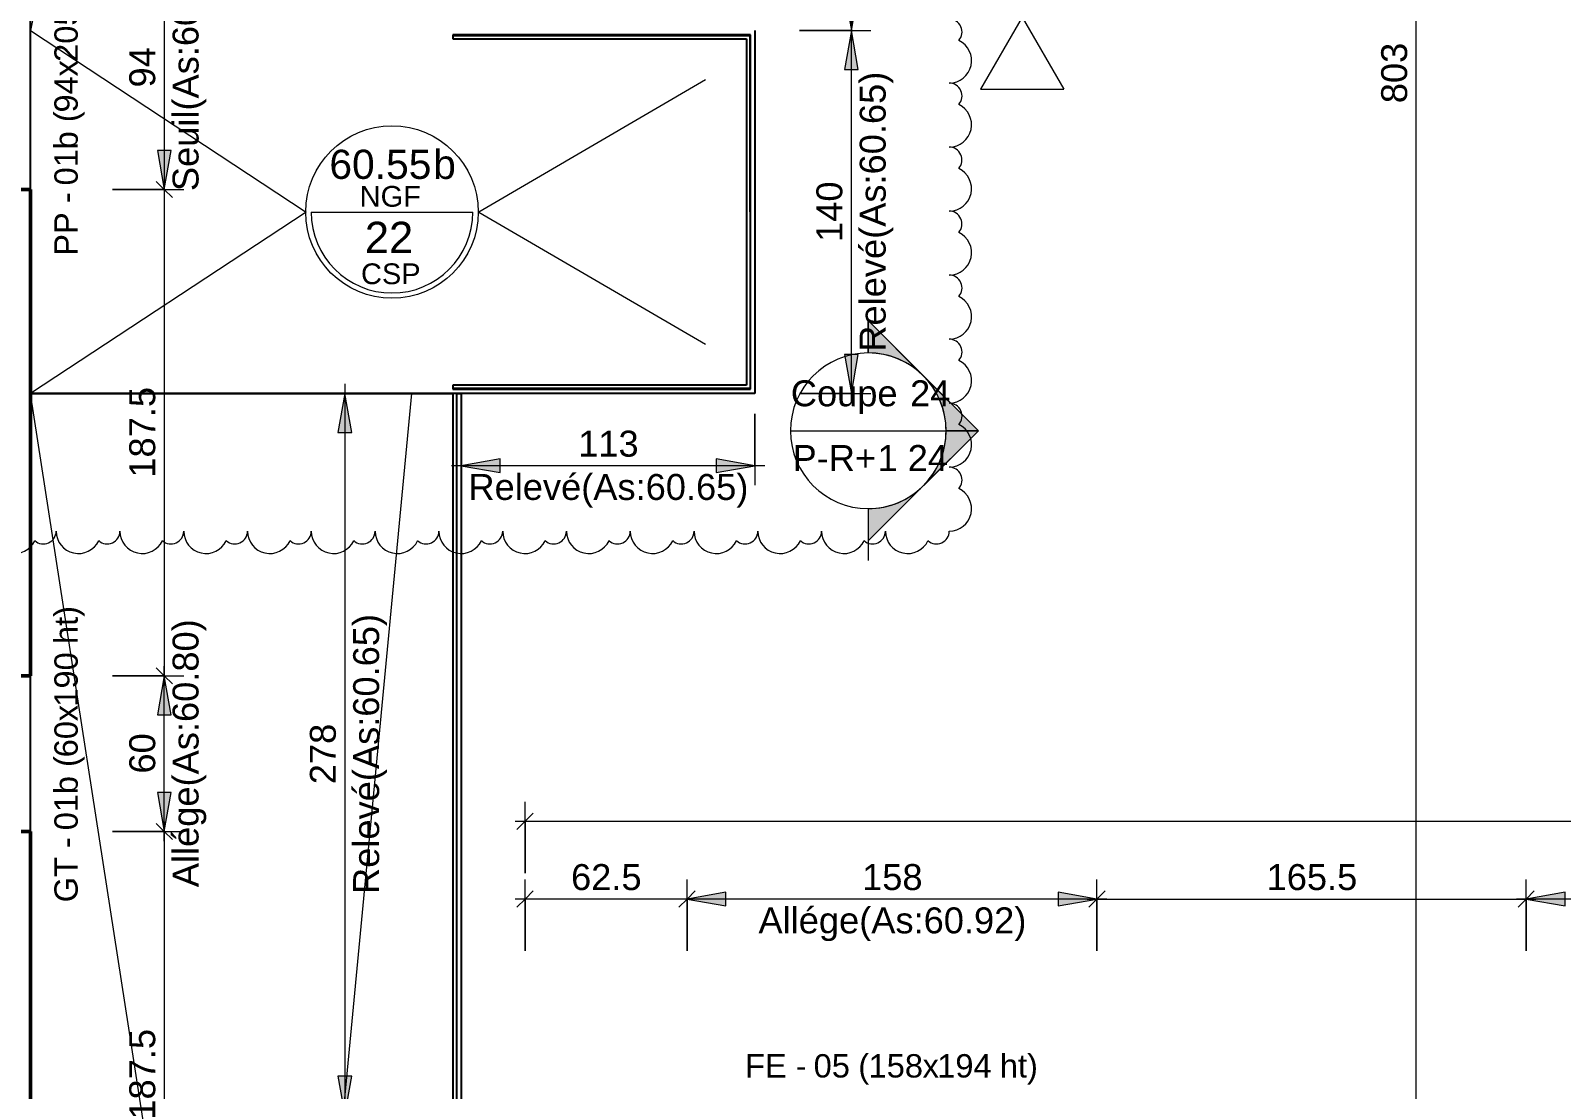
# Model space of a CAD drawing. Header units: metres. Extents: x 399 to 3028, y -427 to 863.
# Drawn here: x 440.82 to 446.72, y -410.32 to -406.24 of the extents above; entities that cross this region are included whole.
import ezdxf

# ---------------------------------------------------------------- set-up
doc = ezdxf.new("R2010")
doc.units = ezdxf.units.M
for name, color, linetype, lineweight in [('A-ANNO-DIMS', 211, 'Continuous', 9), ('A-ANNO-DIMS-50', 211, 'Continuous', 9), ('A-DETL', 90, 'Continuous', 18), ('A-DOOR-IDEN', 31, 'Continuous', 18), ('A-FLOR', 192, 'Continuous', 18), ('A-GLAZ-IDEN', 152, 'Continuous', 18), ('A-WALL', 113, 'Continuous', 18), ('G-ANNO-DIMS', 111, 'Continuous', 9), ('G-ANNO-REVC', 71, 'Continuous', 9), ('G-ANNO-REVC-IDEN', 71, 'Continuous', 9), ('G-ANNO-SYMB', 111, 'Continuous', 9), ('S-FLOR-SYMB', 171, 'Continuous', 9)]:
    doc.layers.add(name, color=color, linetype=linetype, lineweight=lineweight)
doc.styles.add('Arial', font='arial.ttf', dxfattribs={"height": 0.1})
doc.styles.add('Arial_10', font='arial.ttf', dxfattribs={"height": 0.12})
doc.styles.add('Arial_6', font='arial.ttf', dxfattribs={"height": 0.09})
doc.styles.add('Arial_8', font='arial.ttf', dxfattribs={"height": 0.0016})
doc.styles.add('Arial_9', font='arial.ttf', dxfattribs={"height": 0.1125})
doc.dimstyles.new('AES-_COTATION_1_50_2', dxfattribs={"dimscale": 0.3048, "dimtxt": 0.102026, "dimasz": 0.205052, "dimexe": 0.246063, "dimexo": 0.0625, "dimgap": 0.016404, "dimtad": 1, "dimdec": 1, "dimlfac": 100, "dimrnd": 0.5, "dimdsep": 46, "dimtxsty": 'Arial', "dimblk1": 'OBLIQUE', "dimblk2": 'OBLIQUE', "dimsah": 1, "dimcen": 0.09, "dimdle": 0.123031, "dimazin": 0, "dimtfac": 1, "dimtdec": 4, "dimtix": 1, "dimtmove": 0, "dimatfit": 3, "dimfxl": 0.656168, "dimfxlon": 1, "dimtvp": 1, "dimtolj": 1, "dimtzin": 0, "dimarcsym": 2})
doc.dimstyles.new('AES-_COTATION_1_50_3', dxfattribs={"dimscale": 0.3048, "dimtxt": 0.102026, "dimasz": 0.205052, "dimexe": 0.246063, "dimexo": 0.0625, "dimgap": 0.016404, "dimtad": 1, "dimdec": 1, "dimlfac": 100, "dimrnd": 0.5, "dimdsep": 46, "dimtxsty": 'Arial', "dimblk1": 'OBLIQUE', "dimblk2": 'OBLIQUE', "dimsah": 1, "dimcen": 0.09, "dimdle": 0.123031, "dimazin": 0, "dimtfac": 1, "dimtdec": 4, "dimtix": 1, "dimtmove": 0, "dimatfit": 3, "dimfxl": 0.656168, "dimfxlon": 1, "dimtvp": 1, "dimtolj": 1, "dimtzin": 0, "dimarcsym": 2})
doc.dimstyles.new('AES-_COTATION_Allège_1_50', dxfattribs={"dimscale": 0.3048, "dimtxt": 0.102026, "dimasz": 0.492126, "dimexe": 0.246063, "dimexo": 0.0625, "dimgap": 0.016404, "dimtad": 1, "dimdec": 1, "dimlfac": 100, "dimrnd": 0.5, "dimdsep": 46, "dimtxsty": 'Arial', "dimsah": 1, "dimcen": 0.09, "dimdle": 0.123031, "dimazin": 0, "dimtfac": 1, "dimtdec": 4, "dimtix": 1, "dimtmove": 0, "dimatfit": 3, "dimfxl": 0.656168, "dimfxlon": 1, "dimtvp": 1, "dimtolj": 1, "dimtzin": 0, "dimarcsym": 2})

# ---------------------------------------------------------------- blocks, each defined once
blk = doc.blocks.new('DIMBLOCK280-AES_EXE_BET_TZ_R_1_COF_0100-Plan coffrage PH R_1 Diffusion')
at = {"layer": 'A-ANNO-DIMS-50', "transparency": 16777216}
for p, q in [((446.1616, -410.4563), (446.1616, -402.3502)), ((445.9616, -402.3877), (446.2366, -402.3877)), ((446.1616, -402.3877), (445.9616, -402.3877)), ((446.1616, -402.3877), (446.1303, -402.3564)), ((446.1616, -402.3877), (446.1928, -402.4189)), ((445.9616, -410.4188), (446.2366, -410.4188)), ((446.1616, -410.4188), (445.9616, -410.4188)), ((446.1616, -410.4188), (446.1303, -410.3875)), ((446.1616, -410.4188), (446.1928, -410.45))]:
    blk.add_line(p, q, dxfattribs=at)
at = {"layer": 'A-ANNO-DIMS-50', "color": 0, "transparency": 16777216, "insert": (446.0267, -406.5186), "char_height": 0.1, "width": 0.276883, "attachment_point": 1, "rotation": 90, "line_spacing_factor": 0.941778, "style": 'Arial'}
blk.add_mtext('803', dxfattribs=at)
blk = doc.blocks.new('_Oblique')
at = {"color": 0, "linetype": 'ByBlock', "lineweight": -2}
blk.add_line((-0.5, -0.5), (0.5, 0.5), dxfattribs=at)
blk = doc.blocks.new('Coupe - M_Section Head - Filled-24181-AES_EXE_BET_TZ_R_1_COF_0100-Plan coffrage PH R_1 Diffusion')
at = {"layer": 'G-ANNO-SYMB'}
h = blk.add_hatch(color=256, dxfattribs=at)
edge = h.paths.add_edge_path()
edge.add_line((-0.006, 0.00849), (-0.006, 0.006))
edge.add_arc((-0.006, 0), 0.006, 90, 135)
edge.add_line((-0.01024, 0.00424), (-0.006, 0.00849))
h = blk.add_hatch(color=256, dxfattribs=at)
edge = h.paths.add_edge_path()
edge.add_line((-0.006, 0.00849), (-0.00176, 0.00424))
edge.add_arc((-0.006, 0), 0.006, 45, 90)
edge.add_line((-0.006, 0.006), (-0.006, 0.00849))
h = blk.add_hatch(color=256, dxfattribs=at)
edge = h.paths.add_edge_path()
edge.add_line((-0.01449, 0), (-0.01024, 0.00424))
edge.add_arc((-0.006, 0), 0.006, 135, 180)
edge.add_line((-0.012, 0), (-0.01449, 0))
h = blk.add_hatch(color=256, dxfattribs=at)
edge = h.paths.add_edge_path()
edge.add_line((0.00249, 0), (0, 0))
edge.add_arc((-0.006, 0), 0.006, 360, 405)
edge.add_line((-0.00176, 0.00424), (0.00249, 0))
at = {"layer": 'G-ANNO-SYMB', "lineweight": 18}
for p, q in [((-0.006, 0.00849), (-0.01449, 0)), ((-0.006, 0.00849), (-0.01024, 0.00424)), ((-0.006, 0.00849), (0.00249, 0)), ((-0.006, 0.006), (-0.006, 0.00849)), ((-0.006, 0.00849), (-0.006, 0.006)), ((-0.00176, 0.00424), (-0.006, 0.00849)), ((-0.01024, 0.00424), (-0.01449, 0)), ((0.00249, 0), (-0.00176, 0.00424)), ((-0.01449, 0), (-0.012, 0)), ((0, 0), (0.00249, 0)), ((-0.012, 0), (-0.01449, 0)), ((0, 0), (0.00249, 0))]:
    blk.add_line(p, q, dxfattribs=at)
for start, end in [(360, 180), (90, 135), (45, 90), (135, 180), (360, 45), (180, 360)]:
    blk.add_arc((-0.006, 0), 0.006, start, end, dxfattribs=at)
blk = doc.blocks.new('DIMBLOCK441-AES_EXE_BET_TZ_R_1_COF_0100-Plan coffrage PH R_1 Diffusion')
at = {"layer": 'A-ANNO-DIMS-50', "transparency": 16777216}
for points in [[(441.3359, -405.9111), (441.3095, -406.0611), (441.3624, -406.0611)], [(441.3359, -406.8511), (441.3624, -406.7011), (441.3095, -406.7011)]]:
    blk.add_hatch(color=256, dxfattribs=at).paths.add_polyline_path(points)
for p, q in [((441.3359, -405.8736), (441.3359, -406.8886)), ((441.1359, -405.9111), (441.4109, -405.9111)), ((441.3359, -405.9111), (441.1359, -405.9111)), ((441.3359, -405.9111), (441.3095, -406.0611)), ((441.3624, -406.0611), (441.3359, -405.9111)), ((441.3095, -406.0611), (441.3624, -406.0611)), ((441.3624, -406.7011), (441.3095, -406.7011)), ((441.3095, -406.7011), (441.3359, -406.8511)), ((441.3359, -406.8511), (441.3624, -406.7011)), ((441.1359, -406.8511), (441.4109, -406.8511)), ((441.3359, -406.8511), (441.1359, -406.8511))]:
    blk.add_line(p, q, dxfattribs=at)
at = {"layer": 'A-ANNO-DIMS-50', "color": 0, "transparency": 16777216, "char_height": 0.1, "attachment_point": 1, "line_spacing_factor": 0.941778, "style": 'Arial'}
for s, insert, width, rotation in [('Seuil(As:60.65)', (441.3681, -406.8575), 1.143318, 90.00085), ('94', (441.2011, -406.458), 0.184588, 90)]:
    blk.add_mtext(s, dxfattribs=dict(at, insert=insert, width=width, rotation=rotation))
blk = doc.blocks.new('DIMBLOCK442-AES_EXE_BET_TZ_R_1_COF_0100-Plan coffrage PH R_1 Diffusion')
at = {"layer": 'A-ANNO-DIMS-50', "transparency": 16777216}
for p, q in [((441.3359, -406.8511), (441.3047, -406.8198)), ((441.3359, -406.8136), (441.336, -408.7631)), ((441.1359, -406.8511), (441.4109, -406.8511)), ((441.3359, -406.8511), (441.1359, -406.8511)), ((441.3359, -406.8511), (441.3672, -406.8823)), ((441.336, -408.7256), (441.3047, -408.6943)), ((441.136, -408.7256), (441.411, -408.7256)), ((441.336, -408.7256), (441.136, -408.7256)), ((441.336, -408.7256), (441.3672, -408.7568))]:
    blk.add_line(p, q, dxfattribs=at)
at = {"layer": 'A-ANNO-DIMS-50', "color": 0, "transparency": 16777216, "insert": (441.2011, -407.9618), "char_height": 0.1, "width": 0.416266, "attachment_point": 1, "rotation": 90, "line_spacing_factor": 0.941778, "style": 'Arial'}
blk.add_mtext('187.5', dxfattribs=at)
blk = doc.blocks.new('DIMBLOCK443-AES_EXE_BET_TZ_R_1_COF_0100-Plan coffrage PH R_1 Diffusion')
at = {"layer": 'A-ANNO-DIMS-50', "transparency": 16777216}
for points in [[(441.336, -408.7256), (441.3095, -408.8756), (441.3624, -408.8756)], [(441.336, -409.3256), (441.3624, -409.1756), (441.3095, -409.1756)]]:
    blk.add_hatch(color=256, dxfattribs=at).paths.add_polyline_path(points)
for p, q in [((441.336, -409.3631), (441.336, -408.6881)), ((441.136, -408.7256), (441.411, -408.7256)), ((441.336, -408.7256), (441.136, -408.7256)), ((441.336, -408.7256), (441.3095, -408.8756)), ((441.3624, -408.8756), (441.336, -408.7256)), ((441.3095, -408.8756), (441.3624, -408.8756)), ((441.3624, -409.1756), (441.3095, -409.1756)), ((441.3095, -409.1756), (441.336, -409.3256)), ((441.336, -409.3256), (441.3624, -409.1756)), ((441.136, -409.3256), (441.411, -409.3256)), ((441.336, -409.3256), (441.136, -409.3256))]:
    blk.add_line(p, q, dxfattribs=at)
at = {"layer": 'A-ANNO-DIMS-50', "color": 0, "transparency": 16777216, "char_height": 0.1, "attachment_point": 1, "line_spacing_factor": 0.941778, "style": 'Arial'}
for s, insert, width, rotation in [('Allége(As:60.80)', (441.3681, -409.5404), 1.235613, 90.00085), ('60', (441.2012, -409.1025), 0.184588, 90)]:
    blk.add_mtext(s, dxfattribs=dict(at, insert=insert, width=width, rotation=rotation))
blk = doc.blocks.new('DIMBLOCK444-AES_EXE_BET_TZ_R_1_COF_0100-Plan coffrage PH R_1 Diffusion')
at = {"layer": 'A-ANNO-DIMS-50', "transparency": 16777216}
for p, q in [((441.336, -409.3256), (441.3047, -409.2943)), ((441.336, -409.2881), (441.336, -411.2375)), ((441.136, -409.3256), (441.411, -409.3256)), ((441.336, -409.3256), (441.136, -409.3256)), ((441.336, -409.3256), (441.3672, -409.3568)), ((441.136, -411.2), (441.411, -411.2)), ((441.336, -411.2), (441.136, -411.2)), ((441.336, -411.2), (441.3048, -411.1688)), ((441.336, -411.2), (441.3673, -411.2313))]:
    blk.add_line(p, q, dxfattribs=at)
at = {"layer": 'A-ANNO-DIMS-50', "color": 0, "transparency": 16777216, "insert": (441.2012, -410.4363), "char_height": 0.1, "width": 0.416266, "attachment_point": 1, "rotation": 90, "line_spacing_factor": 0.941778, "style": 'Arial'}
blk.add_mtext('187.5', dxfattribs=at)
blk = doc.blocks.new('DIMBLOCK479-AES_EXE_BET_TZ_R_1_COF_0100-Plan coffrage PH R_1 Diffusion')
at = {"layer": 'A-ANNO-DIMS-50', "transparency": 16777216}
for p, q in [((442.7267, -409.7862), (442.7267, -409.5112)), ((443.3512, -409.7862), (443.3512, -409.5112)), ((443.3887, -409.5862), (442.6892, -409.5862)), ((442.7267, -409.5862), (442.6955, -409.6174)), ((442.7267, -409.5862), (442.758, -409.5549)), ((442.7267, -409.5862), (442.7267, -409.7862)), ((443.3512, -409.5862), (443.32, -409.6174)), ((443.3512, -409.5862), (443.3825, -409.5549)), ((443.3512, -409.5862), (443.3512, -409.7862))]:
    blk.add_line(p, q, dxfattribs=at)
at = {"layer": 'A-ANNO-DIMS-50', "color": 0, "transparency": 16777216, "insert": (442.904, -409.4514), "char_height": 0.1, "width": 0.323972, "attachment_point": 1, "line_spacing_factor": 0.941778, "style": 'Arial'}
blk.add_mtext('62.5', dxfattribs=at)
blk = doc.blocks.new('DIMBLOCK480-AES_EXE_BET_TZ_R_1_COF_0100-Plan coffrage PH R_1 Diffusion')
at = {"layer": 'A-ANNO-DIMS-50', "transparency": 16777216}
for points in [[(443.3512, -409.5862), (443.5012, -409.6126), (443.5012, -409.5597)], [(444.9312, -409.5862), (444.7812, -409.5597), (444.7812, -409.6126)]]:
    blk.add_hatch(color=256, dxfattribs=at).paths.add_polyline_path(points)
for p, q in [((443.3512, -409.7862), (443.3512, -409.5112)), ((444.9312, -409.7862), (444.9312, -409.5112)), ((444.9687, -409.5862), (443.3137, -409.5862)), ((443.5012, -409.5597), (443.3512, -409.5862)), ((443.3512, -409.5862), (443.5012, -409.6126)), ((443.3512, -409.5862), (443.3512, -409.7862)), ((443.5012, -409.6126), (443.5012, -409.5597)), ((444.9312, -409.5862), (444.7812, -409.5597)), ((444.7812, -409.5597), (444.7812, -409.6126)), ((444.7812, -409.6126), (444.9312, -409.5862)), ((444.9312, -409.5862), (444.9312, -409.7862))]:
    blk.add_line(p, q, dxfattribs=at)
at = {"layer": 'A-ANNO-DIMS-50', "color": 0, "transparency": 16777216, "char_height": 0.1, "attachment_point": 1, "line_spacing_factor": 0.941778, "style": 'Arial'}
for s, insert, width in [('158', (444.0258, -409.4514), 0.276883), ('Allége(As:60.92)', (443.6264, -409.6183), 1.235613)]:
    blk.add_mtext(s, dxfattribs=dict(at, insert=insert, width=width))
blk = doc.blocks.new('DIMBLOCK481-AES_EXE_BET_TZ_R_1_COF_0100-Plan coffrage PH R_1 Diffusion')
at = {"layer": 'A-ANNO-DIMS-50', "transparency": 16777216}
for p, q in [((444.9312, -409.7862), (444.9312, -409.5112)), ((446.5857, -409.7862), (446.5857, -409.5112)), ((444.8937, -409.5862), (446.6232, -409.5862)), ((444.9312, -409.5862), (444.9, -409.6174)), ((444.9312, -409.5862), (444.9625, -409.5549)), ((444.9312, -409.5862), (444.9312, -409.7862)), ((446.5857, -409.5862), (446.5545, -409.6174)), ((446.5857, -409.5862), (446.617, -409.5549)), ((446.5857, -409.5862), (446.5857, -409.7862))]:
    blk.add_line(p, q, dxfattribs=at)
at = {"layer": 'A-ANNO-DIMS-50', "color": 0, "transparency": 16777216, "insert": (445.585, -409.4514), "char_height": 0.1, "width": 0.416266, "attachment_point": 1, "line_spacing_factor": 0.941778, "style": 'Arial'}
blk.add_mtext('165.5', dxfattribs=at)
blk = doc.blocks.new('DIMBLOCK482-AES_EXE_BET_TZ_R_1_COF_0100-Plan coffrage PH R_1 Diffusion')
at = {"layer": 'A-ANNO-DIMS-50', "transparency": 16777216}
for points in [[(446.5857, -409.5862), (446.7357, -409.6126), (446.7357, -409.5597)], [(448.1657, -409.5862), (448.0157, -409.5597), (448.0157, -409.6126)]]:
    blk.add_hatch(color=256, dxfattribs=at).paths.add_polyline_path(points)
for p, q in [((446.5857, -409.7862), (446.5857, -409.5112)), ((448.1657, -409.7862), (448.1657, -409.5112)), ((448.2032, -409.5862), (446.5482, -409.5862)), ((446.7357, -409.5597), (446.5857, -409.5862)), ((446.5857, -409.5862), (446.7357, -409.6126)), ((446.5857, -409.5862), (446.5857, -409.7862)), ((446.7357, -409.6126), (446.7357, -409.5597)), ((448.1657, -409.5862), (448.0157, -409.5597)), ((448.0157, -409.5597), (448.0157, -409.6126)), ((448.0157, -409.6126), (448.1657, -409.5862)), ((448.1657, -409.5862), (448.1657, -409.7862))]:
    blk.add_line(p, q, dxfattribs=at)
at = {"layer": 'A-ANNO-DIMS-50', "color": 0, "transparency": 16777216, "char_height": 0.1, "attachment_point": 1, "line_spacing_factor": 0.941778, "style": 'Arial'}
for s, insert, width in [('158', (447.2604, -409.4514), 0.276883), ('Allége(As:60.92)', (446.8609, -409.6183), 1.235613)]:
    blk.add_mtext(s, dxfattribs=dict(at, insert=insert, width=width))
blk = doc.blocks.new('DIMBLOCK507-AES_EXE_BET_TZ_R_1_COF_0100-Plan coffrage PH R_1 Diffusion')
at = {"layer": 'A-ANNO-DIMS-50', "transparency": 16777216}
for points in [[(442.032, -407.6375), (442.0056, -407.7875), (442.0585, -407.7875)], [(442.032, -410.4188), (442.0585, -410.2688), (442.0056, -410.2688)]]:
    blk.add_hatch(color=256, dxfattribs=at).paths.add_polyline_path(points)
for p, q in [((442.032, -407.6), (442.032, -410.4563)), ((442.232, -407.6375), (441.957, -407.6375)), ((442.032, -407.6375), (442.0056, -407.7875)), ((442.0585, -407.7875), (442.032, -407.6375)), ((442.032, -407.6375), (442.232, -407.6375)), ((442.0056, -407.7875), (442.0585, -407.7875)), ((442.0585, -410.2688), (442.0056, -410.2688)), ((442.0056, -410.2688), (442.032, -410.4188)), ((442.032, -410.4188), (442.0585, -410.2688)), ((442.232, -410.4188), (441.957, -410.4188)), ((442.032, -410.4188), (442.232, -410.4188))]:
    blk.add_line(p, q, dxfattribs=at)
at = {"layer": 'A-ANNO-DIMS-50', "color": 0, "transparency": 16777216, "char_height": 0.1, "attachment_point": 1, "rotation": 90, "line_spacing_factor": 0.941778, "style": 'Arial'}
for s, insert, width in [('Relevé(As:60.65)', (442.0641, -409.5665), 1.292119), ('278', (441.8972, -409.1435), 0.276883)]:
    blk.add_mtext(s, dxfattribs=dict(at, insert=insert, width=width))
blk = doc.blocks.new('DIMBLOCK508-AES_EXE_BET_TZ_R_1_COF_0100-Plan coffrage PH R_1 Diffusion')
at = {"layer": 'A-ANNO-DIMS-50', "transparency": 16777216}
for points in [[(443.9844, -406.2383), (443.958, -406.3883), (444.0109, -406.3883)], [(443.9844, -407.6375), (444.0109, -407.4875), (443.958, -407.4875)]]:
    blk.add_hatch(color=256, dxfattribs=at).paths.add_polyline_path(points)
for p, q in [((443.7844, -406.2383), (444.0594, -406.2383)), ((443.9844, -406.2383), (443.7844, -406.2383)), ((443.9844, -406.2383), (443.958, -406.3883)), ((443.9844, -407.675), (443.9844, -406.2008)), ((444.0109, -406.3883), (443.9844, -406.2383)), ((443.958, -406.3883), (444.0109, -406.3883)), ((444.0109, -407.4875), (443.958, -407.4875)), ((443.958, -407.4875), (443.9844, -407.6375)), ((443.9844, -407.6375), (444.0109, -407.4875)), ((443.7844, -407.6375), (444.0594, -407.6375)), ((443.9844, -407.6375), (443.7844, -407.6375))]:
    blk.add_line(p, q, dxfattribs=at)
at = {"layer": 'A-ANNO-DIMS-50', "color": 0, "transparency": 16777216, "char_height": 0.1, "attachment_point": 1, "rotation": 90, "line_spacing_factor": 0.941778, "style": 'Arial'}
for s, insert, width in [('Relevé(As:60.65)', (444.0166, -407.4763), 1.292119), ('140', (443.8496, -407.0533), 0.276883)]:
    blk.add_mtext(s, dxfattribs=dict(at, insert=insert, width=width))
blk = doc.blocks.new('DIMBLOCK509-AES_EXE_BET_TZ_R_1_COF_0100-Plan coffrage PH R_1 Diffusion')
at = {"layer": 'A-ANNO-DIMS-50', "transparency": 16777216}
for points in [[(443.9837, -401.7593), (443.9573, -401.9093), (444.0102, -401.9093)], [(443.9845, -406.2382), (444.0109, -406.0882), (443.958, -406.0882)]]:
    blk.add_hatch(color=256, dxfattribs=at).paths.add_polyline_path(points)
for p, q in [((443.7837, -401.7593), (444.0587, -401.7593)), ((443.9837, -401.7593), (443.7837, -401.7593)), ((443.9837, -401.7593), (443.9573, -401.9093)), ((443.9837, -401.7218), (443.9845, -406.2757)), ((444.0102, -401.9093), (443.9837, -401.7593)), ((443.9573, -401.9093), (444.0102, -401.9093)), ((444.0109, -406.0882), (443.958, -406.0882)), ((443.958, -406.0882), (443.9845, -406.2382)), ((443.9845, -406.2382), (444.0109, -406.0882)), ((443.7845, -406.2383), (444.0595, -406.2382)), ((443.9845, -406.2382), (443.7845, -406.2383))]:
    blk.add_line(p, q, dxfattribs=at)
at = {"layer": 'A-ANNO-DIMS-50', "color": 0, "transparency": 16777216, "char_height": 0.1, "attachment_point": 1, "line_spacing_factor": 0.941778, "style": 'Arial'}
for s, insert, width, rotation in [('Relevé(As:60.65)', (444.0163, -404.5371), 1.292119, 90.01065), ('448', (443.8493, -404.1141), 0.276883, 90)]:
    blk.add_mtext(s, dxfattribs=dict(at, insert=insert, width=width, rotation=rotation))
blk = doc.blocks.new('DIMBLOCK852-AES_EXE_BET_TZ_R_1_COF_0100-Plan coffrage PH R_1 Diffusion')
at = {"layer": 'A-ANNO-DIMS-50', "transparency": 16777216}
for p, q in [((442.7267, -409.4863), (442.7267, -409.2113)), ((458.8991, -409.4863), (458.8991, -409.2113)), ((442.6892, -409.2863), (458.9366, -409.2863)), ((442.7267, -409.2863), (442.6955, -409.3176)), ((442.7267, -409.2863), (442.758, -409.2551)), ((442.7267, -409.2863), (442.7267, -409.4863)), ((458.8991, -409.2863), (458.8679, -409.3176)), ((458.8991, -409.2863), (458.9304, -409.2551)), ((458.8991, -409.2863), (458.8991, -409.4863))]:
    blk.add_line(p, q, dxfattribs=at)
at = {"layer": 'A-ANNO-DIMS-50', "color": 0, "transparency": 16777216, "insert": (450.6591, -409.1515), "char_height": 0.1, "width": 0.369177, "attachment_point": 1, "line_spacing_factor": 0.941778, "style": 'Arial'}
blk.add_mtext('1617', dxfattribs=at)
blk = doc.blocks.new('Family - ___-1842584-AES_EXE_BET_TZ_R_1_COF_0100-Plan coffrage PH R_1 Diffusion')
at = {"layer": 'G-ANNO-REVC'}
for centre, radius, start, end in [((483.6564, -358.5635), 0.0493, 324.07207, 95.88238), ((483.6678, -358.674), 0.0863, 275.88238, 70.67362), ((483.6817, -358.8089), 0.0493, 324.07207, 95.88238), ((483.693, -358.9194), 0.0863, 275.88238, 70.67362), ((483.7069, -359.0543), 0.0493, 324.07207, 95.88238), ((483.7183, -359.1648), 0.0863, 275.88238, 70.67362), ((483.7322, -359.2997), 0.0493, 324.07207, 95.88238), ((483.7436, -359.4102), 0.0863, 275.88238, 70.67362), ((483.7575, -359.5451), 0.0493, 324.07207, 95.88238), ((483.7689, -359.6556), 0.0863, 275.88238, 70.67362), ((483.7828, -359.7906), 0.0493, 324.07207, 95.88238), ((483.7942, -359.901), 0.0863, 275.88238, 70.67362), ((483.8081, -360.036), 0.0493, 324.07207, 95.88238), ((483.8195, -360.1464), 0.0863, 275.88238, 70.67362), ((483.8334, -360.2814), 0.0493, 324.07207, 95.88238), ((483.8447, -360.3918), 0.0863, 275.88238, 70.67362), ((483.5601, -360.5079), 0.0492, 234.07207, 5.88238), ((483.6946, -360.4941), 0.0861, 185.88238, 340.67362), ((483.8047, -360.4827), 0.0492, 234.07207, 5.88238), ((483.0709, -360.5583), 0.0492, 234.07207, 5.88238), ((483.2054, -360.5445), 0.0861, 185.88238, 340.67362), ((483.3155, -360.5331), 0.0492, 234.07207, 5.88238), ((483.45, -360.5193), 0.0861, 185.88238, 340.67362), ((482.3371, -360.6339), 0.0492, 234.07207, 5.88238), ((482.4717, -360.6201), 0.0861, 185.88238, 340.67362), ((482.5817, -360.6087), 0.0492, 234.07207, 5.88238), ((482.7163, -360.5949), 0.0861, 185.88238, 340.67362), ((482.8263, -360.5835), 0.0492, 234.07207, 5.88238), ((482.9608, -360.5697), 0.0861, 185.88238, 340.67362), ((481.848, -360.6843), 0.0492, 234.07207, 5.88238), ((481.9825, -360.6705), 0.0861, 185.88238, 340.67362), ((482.0926, -360.6591), 0.0492, 234.07207, 5.88238), ((482.2271, -360.6453), 0.0861, 185.88238, 340.67362), ((481.3588, -360.7347), 0.0492, 234.07207, 5.88238), ((481.4933, -360.7209), 0.0861, 185.88238, 340.67362), ((481.6034, -360.7095), 0.0492, 234.07207, 5.88238), ((481.7379, -360.6957), 0.0861, 185.88238, 340.67362), ((480.625, -360.8103), 0.0492, 234.07207, 5.88238), ((480.7596, -360.7965), 0.0861, 185.88238, 340.67362), ((480.8696, -360.7851), 0.0492, 234.07207, 5.88238), ((481.0041, -360.7713), 0.0861, 185.88238, 340.67362), ((481.1142, -360.7599), 0.0492, 234.07207, 5.88238), ((481.2487, -360.7461), 0.0861, 185.88238, 340.67362), ((480.2704, -360.8469), 0.0861, 185.88238, 340.67362), ((480.3804, -360.8355), 0.0492, 234.07207, 5.88238), ((480.515, -360.8217), 0.0861, 185.88238, 340.67362)]:
    blk.add_arc(centre, radius, start, end, dxfattribs=at)
blk = doc.blocks.new('M_Revision Tag - M_Revision Tag-127156-AES_EXE_BET_TZ_R_1_COF_0100-Plan coffrage PH R_1 Diffusion')
at = {"layer": 'G-ANNO-REVC-IDEN'}
for p, q in [((0, 0.00351), (-0.00321, -0.00204)), ((0, 0.00351), (0.00321, -0.00204)), ((-0.00321, -0.00204), (0.00321, -0.00204))]:
    blk.add_line(p, q, dxfattribs=at)
blk = doc.blocks.new('AES-Etiquette Dalle CSP brut vide - Dalle bidirectionnelle-1893420-AES_EXE_BET_TZ_R_1_COF_0100-Plan coffrage PH R_1 Diffusion')
at = {"layer": 'S-FLOR-SYMB'}
blk.add_line((-0.00624, 0), (0.00624, 0), dxfattribs=at)
blk.add_circle((0, 0), 0.00665, dxfattribs=at)
blk.add_arc((0, 0), 0.00624, 180, 360, dxfattribs=at)
at = {"layer": 'S-FLOR-SYMB', "char_height": 0.0016, "attachment_point": 1, "style": 'Arial_8'}
for s, insert, width in [('NGF', (-0.00249, 0.00201), 0.0058523), ('CSP', (-0.00239, -0.00396), 0.005692)]:
    blk.add_mtext(s, dxfattribs=dict(at, insert=insert, width=width))
blk = doc.blocks.new('DIMBLOCK889-AES_EXE_BET_TZ_R_1_COF_0100-Plan coffrage PH R_1 Diffusion')
at = {"layer": 'A-ANNO-DIMS-50', "transparency": 16777216}
for points in [[(442.4809, -407.9157), (442.6309, -407.9421), (442.6309, -407.8892)], [(443.6128, -407.9157), (443.4628, -407.8892), (443.4628, -407.9421)]]:
    blk.add_hatch(color=256, dxfattribs=at).paths.add_polyline_path(points)
for p, q in [((443.6128, -407.7157), (443.6128, -407.9907)), ((443.6128, -407.9157), (443.6128, -407.7157)), ((442.4809, -408.1157), (442.4809, -407.8407)), ((442.6309, -407.8892), (442.4809, -407.9157)), ((442.6309, -407.9421), (442.6309, -407.8892)), ((443.6128, -407.9157), (443.4628, -407.8892)), ((443.4628, -407.8892), (443.4628, -407.9421)), ((443.6503, -407.9157), (442.4434, -407.9157)), ((442.4809, -407.9157), (442.6309, -407.9421)), ((442.4809, -407.9157), (442.4809, -408.1157)), ((443.4628, -407.9421), (443.6128, -407.9157))]:
    blk.add_line(p, q, dxfattribs=at)
at = {"layer": 'A-ANNO-DIMS-50', "color": 0, "transparency": 16777216, "char_height": 0.1, "attachment_point": 1, "rotation": 0.00085, "line_spacing_factor": 0.941778, "style": 'Arial'}
for s, insert, width in [('113', (442.9315, -407.7809), 0.276883), ('Relevé(As:60.65)', (442.5084, -407.9478), 1.292119)]:
    blk.add_mtext(s, dxfattribs=dict(at, insert=insert, width=width))

msp = doc.modelspace()

# ---------------------------------------------------------------- linework, layer by layer
at = {"layer": 'A-DETL', "color": 51}
for p, q in [((441.8838, -400.8926), (440.8208, -406.2388)), ((440.8208, -406.2388), (441.8832, -406.9382)), ((443.4227, -406.4283), (442.549, -406.9382)), ((441.8832, -406.9382), (440.8209, -407.6375)), ((442.549, -406.9382), (443.4228, -407.4475)), ((441.7318, -413.5162), (440.8209, -407.6375)), ((441.7318, -413.5162), (442.2909, -407.6375))]:
    msp.add_line(p, q, dxfattribs=at)
at = {"layer": 'A-FLOR', "color": 31, "lineweight": 25}
for p, q in [((440.8209, -407.6375), (440.8208, -406.2388)), ((443.6127, -406.2383), (443.6128, -407.6375)), ((443.5957, -406.2553), (442.4488, -406.2555)), ((442.4488, -406.2555), (442.4488, -406.2705)), ((442.4488, -406.2555), (442.4488, -406.2575)), ((442.4488, -406.2575), (443.5937, -406.2573)), ((442.4488, -406.2705), (443.5807, -406.2703)), ((443.5807, -406.2703), (443.5808, -407.6055)), ((443.5957, -406.2553), (443.5937, -406.2573)), ((443.5937, -406.2573), (443.5938, -407.6185)), ((443.5958, -407.6205), (443.5957, -406.2553)), ((440.821, -417.2762), (440.8209, -407.6375)), ((440.8209, -407.6375), (442.4489, -407.6375)), ((443.6128, -407.6375), (440.8209, -407.6375)), ((443.5808, -407.6055), (442.4489, -407.6055)), ((442.4489, -407.6055), (442.4489, -407.6205)), ((442.4489, -407.6185), (442.4489, -407.6205)), ((443.5938, -407.6185), (442.4489, -407.6185)), ((442.4489, -407.6205), (443.5958, -407.6205)), ((442.4489, -407.6375), (442.4489, -410.4508)), ((442.4619, -407.6375), (442.4489, -407.6375)), ((442.4639, -407.6375), (442.4619, -407.6375)), ((442.4619, -407.6375), (442.4619, -410.4378)), ((442.4639, -410.4358), (442.4639, -407.6375)), ((442.4639, -407.6375), (442.4809, -407.6375)), ((442.4809, -407.6375), (442.4809, -410.4188)), ((443.5958, -407.6205), (443.5938, -407.6185))]:
    msp.add_line(p, q, dxfattribs=at)
at = {"layer": 'A-WALL', "color": 3, "lineweight": 25}
for p, q in [((440.8209, -406.8511), (440.8208, -405.9111)), ((440.8209, -409.3256), (440.8209, -408.7256))]:
    msp.add_line(p, q, dxfattribs=at)
at = {"layer": 'A-WALL', "color": 2, "lineweight": 50}
for p, q in [((440.6409, -406.8511), (440.8209, -406.8511)), ((440.8209, -406.8511), (440.8209, -408.7256)), ((440.8209, -408.7256), (440.6409, -408.7256)), ((440.6409, -409.3256), (440.8209, -409.3256)), ((440.8209, -409.3256), (440.8209, -411.2001))]:
    msp.add_line(p, q, dxfattribs=at)
at = {"layer": 'G-ANNO-DIMS'}
for p, q in [((440.8208, -406.2821), (440.8208, -406.2646)), ((440.8208, -406.2821), (440.8208, -406.2821)), ((440.8209, -408.8433), (440.8209, -408.8433)), ((440.8209, -408.8433), (440.8209, -408.8433))]:
    msp.add_line(p, q, dxfattribs=at)
at = {"layer": 'G-ANNO-SYMB', "lineweight": 18}
msp.add_line((443.7496, -407.7812), (444.3496, -407.7812), dxfattribs=at)
at = {"layer": 'G-ANNO-SYMB'}
msp.add_line((444.0496, -408.0812), (444.0496, -408.2817), dxfattribs=at)

# ---------------------------------------------------------------- block references
at = {"layer": 'G-ANNO-REVC', "rotation": 354.117617010805}
msp.add_blockref('Family - ___-1842584-AES_EXE_BET_TZ_R_1_COF_0100-Plan coffrage PH R_1 Diffusion', (0, 0), dxfattribs=at)
at = {"layer": 'G-ANNO-REVC-IDEN', "xscale": 49.99999999999996, "yscale": 49.99999999999996, "zscale": 49.99999999999996}
msp.add_blockref('M_Revision Tag - M_Revision Tag-127156-AES_EXE_BET_TZ_R_1_COF_0100-Plan coffrage PH R_1 Diffusion', (444.6426, -406.3627), dxfattribs=at)
at = {"layer": 'G-ANNO-SYMB', "lineweight": 18, "xscale": 49.99999999999997, "yscale": 49.99999999999997, "zscale": 49.99999999999997, "rotation": 269.9999999999991}
msp.add_blockref('Coupe - M_Section Head - Filled-24181-AES_EXE_BET_TZ_R_1_COF_0100-Plan coffrage PH R_1 Diffusion', (444.0496, -408.0812), dxfattribs=at)
at = {"layer": 'S-FLOR-SYMB', "xscale": 49.99999999999996, "yscale": 49.99999999999996, "zscale": 49.99999999999996}
msp.add_blockref('AES-Etiquette Dalle CSP brut vide - Dalle bidirectionnelle-1893420-AES_EXE_BET_TZ_R_1_COF_0100-Plan coffrage PH R_1 Diffusion', (442.2138, -406.9381), dxfattribs=at)

# ---------------------------------------------------------------- texts
at = {"layer": 'A-DOOR-IDEN', "lineweight": 9, "char_height": 0.09, "attachment_point": 1, "rotation": 90, "style": 'Arial_6'}
for s, insert, width in [('205 ', (440.9124, -406.3593), 0.292616), ('\\fArial|b0|i0|c178|p34|;x', (440.9124, -406.4155), 0.068143), ('94', (440.9124, -406.5544), 0.168354), ('b (', (440.9124, -406.6966), 0.172363), ('01', (440.9124, -406.8355), 0.168354), ('PP - ', (440.9124, -407.1067), 0.328692)]:
    msp.add_mtext(s, dxfattribs=dict(at, insert=insert, width=width))
at = {"layer": 'A-GLAZ-IDEN', "lineweight": 9, "char_height": 0.09, "attachment_point": 1, "rotation": 90, "style": 'Arial_6'}
for s, insert, width in [('ht)', (440.9124, -408.6033), 0.172363), ('190 ', (440.9124, -408.8447), 0.292616), ('\\fArial|b0|i0|c178|p34|;x', (440.9124, -408.9009), 0.068143), ('60', (440.9124, -409.0398), 0.168354), ('b (', (440.9124, -409.182), 0.172363), ('01', (440.9124, -409.321), 0.168354), ('GT - ', (440.9124, -409.5988), 0.336709)]:
    msp.add_mtext(s, dxfattribs=dict(at, insert=insert, width=width))
at = {"layer": 'A-GLAZ-IDEN', "lineweight": 9, "char_height": 0.09, "attachment_point": 1, "style": 'Arial_6'}
for s, insert, width in [('FE - ', (443.5745, -410.184), 0.320675), ('05 ', (443.8391, -410.184), 0.208439), ('\\fArial|b0|i0|c178|p34|;(', (444.0111, -410.184), 0.048101), ('158', (444.0508, -410.184), 0.252532), ('194 ', (444.3154, -410.184), 0.292616), ('ht)', (444.5568, -410.184), 0.172363), ('\\fArial|b0|i0|c178|p34|;x', (444.2591, -410.184), 0.068143)]:
    msp.add_mtext(s, dxfattribs=dict(at, insert=insert, width=width))
at = {"layer": 'G-ANNO-SYMB', "char_height": 0.1, "attachment_point": 1, "style": 'Arial'}
for s, insert, width in [('Coupe ', (443.751, -407.5868), 0.557173), ('24', (444.2107, -407.5868), 0.192405), ('P-R+', (443.7577, -407.8362), 0.396835), ('1 24', (444.0851, -407.8362), 0.336709)]:
    msp.add_mtext(s, dxfattribs=dict(at, insert=insert, width=width))
at = {"layer": 'S-FLOR-SYMB', "attachment_point": 1}
for s, insert, char_height, width, style in [('60.55', (441.9724, -406.6979), 0.1125, 0.485021, 'Arial_9'), ('\\fArial|b0|i0|c178|p34|;b', (442.3726, -406.6979), 0.1125, 0.108228, 'Arial_9'), ('22', (442.1091, -406.9756), 0.12, 0.224472, 'Arial_10')]:
    msp.add_mtext(s, dxfattribs=dict(at, insert=insert, char_height=char_height, width=width, style=style))

# ---------------------------------------------------------------- dimensions: what is measured, and where the dimension line sits
at = {"layer": 'A-ANNO-DIMS'}
for base, p1, p2, angle, text, override, picture, middle in [((443.9845, -406.2382), (443.7837, -401.7593), (443.7845, -406.2383), 270.01065, '<>\\XRelevé(As:60.65)', {"dimpost": '<>', "dimfxl": 4.478943}, 'DIMBLOCK509-AES_EXE_BET_TZ_R_1_COF_0100-Plan coffrage PH R_1 Diffusion', (443.9841, -403.9988)), ((441.3359, -406.8511), (441.1359, -405.9111), (441.1359, -406.8511), 270.00085, '<>\\XSeuil(As:60.65)', {"dimpost": '<>', "dimfxl": 0.94}, 'DIMBLOCK441-AES_EXE_BET_TZ_R_1_COF_0100-Plan coffrage PH R_1 Diffusion', (441.3359, -406.3811)), ((443.9844, -406.2383), (443.7844, -407.6375), (443.7844, -406.2383), 90, '<>\\XRelevé(As:60.65)', {"dimpost": '<>', "dimfxl": 1.399198}, 'DIMBLOCK508-AES_EXE_BET_TZ_R_1_COF_0100-Plan coffrage PH R_1 Diffusion', (443.9844, -406.9379)), ((442.032, -410.4188), (442.232, -407.6375), (442.232, -410.4188), 90, '<>\\XRelevé(As:60.65)', {"dimpost": '<>', "dimfxl": 2.781302}, 'DIMBLOCK507-AES_EXE_BET_TZ_R_1_COF_0100-Plan coffrage PH R_1 Diffusion', (442.032, -409.0281)), ((442.4809, -407.9157), (443.6128, -407.7157), (442.4809, -408.1157), 0.00085, '<>\\XRelevé(As:60.65)', {"dimpost": '<>', "dimfxl": 1.200512}, 'DIMBLOCK889-AES_EXE_BET_TZ_R_1_COF_0100-Plan coffrage PH R_1 Diffusion', (443.0468, -407.9157)), ((441.336, -408.7256), (441.136, -409.3256), (441.136, -408.7256), 270.00085, '<>\\XAllége(As:60.80)', {"dimpost": '<>', "dimfxl": 0.6}, 'DIMBLOCK443-AES_EXE_BET_TZ_R_1_COF_0100-Plan coffrage PH R_1 Diffusion', (441.336, -409.0256))]:
    dim = msp.add_linear_dim(base=base, p1=p1, p2=p2, angle=angle, text=text, dimstyle='AES-_COTATION_Allège_1_50', override=override, dxfattribs=at)
    dim.commit()
    dim.dimension.update_dxf_attribs({"geometry": picture, "text_midpoint": middle})
for base, p1, p2, angle, override, picture, middle in [((446.1616, -402.3877), (445.9616, -410.4188), (445.9616, -402.3877), 90, {"dimpost": '<>', "dimfxl": 8.031116}, 'DIMBLOCK280-AES_EXE_BET_TZ_R_1_COF_0100-Plan coffrage PH R_1 Diffusion', (446.1055, -406.4032)), ((441.33598, -408.72557), (441.13595, -406.8511), (441.13598, -408.72557), 270.00085, {"dimpost": '<>', "dimfxl": 1.874476}, 'DIMBLOCK442-AES_EXE_BET_TZ_R_1_COF_0100-Plan coffrage PH R_1 Diffusion', (441.39202, -407.78833)), ((441.336, -411.2), (441.136, -409.3256), (441.136, -411.2), 270.00085, {"dimpost": '<>', "dimfxl": 1.874476}, 'DIMBLOCK444-AES_EXE_BET_TZ_R_1_COF_0100-Plan coffrage PH R_1 Diffusion', (441.3921, -410.2628)), ((442.72674, -409.58618), (443.35121, -409.78618), (442.72674, -409.78618), 0, {"dimpost": '<>', "dimfxl": 0.624471}, 'DIMBLOCK479-AES_EXE_BET_TZ_R_1_COF_0100-Plan coffrage PH R_1 Diffusion', (443.03898, -409.53012))]:
    dim = msp.add_linear_dim(base=base, p1=p1, p2=p2, angle=angle, dimstyle='AES-_COTATION_1_50_2', override=override, dxfattribs=at)
    dim.commit()
    dim.dimension.update_dxf_attribs({"geometry": picture, "text_midpoint": middle})
for base, p1, p2, dimstyle, override, picture, middle in [((458.8991, -409.2863), (442.7267, -409.4863), (458.8991, -409.4863), 'AES-_COTATION_1_50_3', {"dimpost": '<>', "dimfxl": 16.17238}, 'DIMBLOCK852-AES_EXE_BET_TZ_R_1_COF_0100-Plan coffrage PH R_1 Diffusion', (450.8129, -409.2303)), ((446.58572, -409.58618), (444.93121, -409.78618), (446.58572, -409.78618), 'AES-_COTATION_1_50_2', {"dimpost": '<>', "dimfxl": 1.65451}, 'DIMBLOCK481-AES_EXE_BET_TZ_R_1_COF_0100-Plan coffrage PH R_1 Diffusion', (445.75847, -409.53012))]:
    dim = msp.add_linear_dim(base=base, p1=p1, p2=p2, dimstyle=dimstyle, override=override, dxfattribs=at)
    dim.commit()
    dim.dimension.update_dxf_attribs({"geometry": picture, "text_midpoint": middle})
for base, p1, p2, picture, middle in [((443.3512, -409.5862), (444.9312, -409.7862), (443.3512, -409.7862), 'DIMBLOCK480-AES_EXE_BET_TZ_R_1_COF_0100-Plan coffrage PH R_1 Diffusion', (444.1412, -409.5862)), ((446.5857, -409.5862), (448.1657, -409.7862), (446.5857, -409.7862), 'DIMBLOCK482-AES_EXE_BET_TZ_R_1_COF_0100-Plan coffrage PH R_1 Diffusion', (447.3757, -409.5862))]:
    dim = msp.add_linear_dim(base=base, p1=p1, p2=p2, text='<>\\XAllége(As:60.92)', dimstyle='AES-_COTATION_Allège_1_50', override={"dimpost": '<>', "dimfxl": 1.58}, dxfattribs=at)
    dim.commit()
    dim.dimension.update_dxf_attribs({"geometry": picture, "text_midpoint": middle})

doc.saveas('drawing.dxf')
